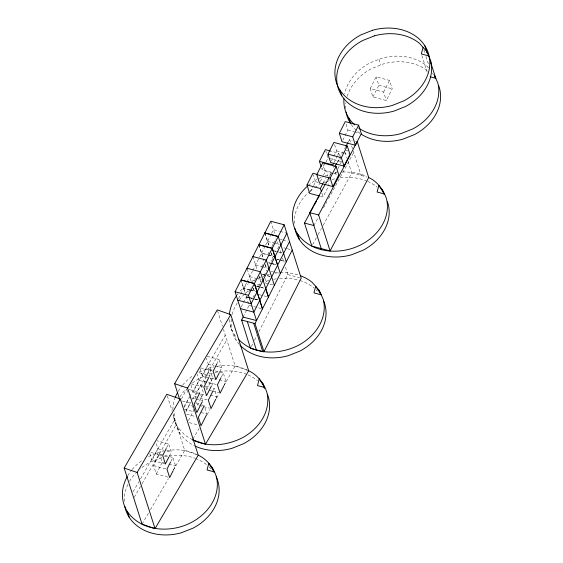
<?xml version="1.0" encoding="UTF-8"?>
<svg xmlns="http://www.w3.org/2000/svg" width="563" height="563" viewBox="0 0 563 563"><rect width="100%" height="100%" fill="white"/><g stroke="black" fill="none" stroke-linecap="round" stroke-linejoin="round"><path stroke-width="0.42" stroke-dasharray="2.81 2.11" d="M181.518 399.019L186.649 388.892M165.388 463.982L151.996 460.435L157.914 448.753L155.965 442.624M167.978 477.157L156.268 474.053L153.579 465.629L159.498 453.94L163.678 455.052M238.55 298.622L243.68 288.488L249.536 290.044M246.524 282.879L243.758 288.333L249.62 289.889M246.918 282.098L252.442 271.197M252.836 270.416L261.514 253.273L267.376 254.828M265.145 246.101L261.598 253.118L267.453 254.666M265.539 245.327L271.106 234.342M271.5 233.561L273.47 229.662L279.332 231.217M184.207 407.443L189.337 397.316M199.886 393.847L193.193 392.073L199.112 380.384L197.156 374.261M209.14 377.822L202.448 376.049L208.366 364.36L206.417 358.237M166.641 447.768L168.618 443.876L156.901 440.773M185.734 412.207L190.864 402.081M195.678 398.921L194.946 396.626L200.864 384.937L205.052 386.042M156.268 474.053L162.186 462.364L159.498 453.94M241.238 307.039L246.369 296.912L248.044 297.355M248.776 292.162L251.182 287.404M254.342 281.176L256.313 277.277M261.443 267.151L262.668 264.737M267.833 254.525L269.41 251.408M271.823 246.657L273.006 244.321M273.4 243.54L275.764 238.867M204.763 383.537L204.031 381.235L209.95 369.553L214.13 370.658M209.021 377.069L209.809 375.507L196.424 371.96M169.329 456.192L171.307 452.3L168.618 443.876M216.699 364.155L219.07 359.483L205.678 355.936M188.422 420.631L193.552 410.497L191.842 405.142M243.096 317.103L249.057 305.336L245.883 295.385M253.026 297.489L254.223 295.132M258.593 286.511L260.972 281.803L259.304 276.37M264.153 275.532L266.932 270.036M271.303 261.408L272.492 259.05M277.658 248.86L278.847 246.51M211.737 390.989L206.72 389.659L212.638 377.97L209.95 369.553M170.913 461.386L172.883 457.487L164.516 455.27M211.709 385.486L212.497 383.931L209.809 375.507M310.473 191.835L313.232 186.381M313.626 185.6L315.604 181.701L313.401 174.811M219.781 371.798L221.759 367.906L219.07 359.483M331.325 172.194L322.12 169.759L325.667 162.742M326.061 161.961L328.039 158.069L325.836 151.18M213.461 390.039L214.25 388.484L211.744 387.816M173.601 469.809L175.572 465.911L172.883 457.487M320.284 181.469L323.042 176.015M323.436 175.241L325.407 171.342L323.211 164.452M221.365 376.992L223.335 373.1L214.967 370.883M331.452 160.99L333.423 157.098M333.817 156.317L336.575 150.863L334.38 143.973M342.811 140.159L347.941 130.032L345.745 123.142M370.229 88.553L376.147 76.864L389.533 80.41L392.221 88.834L386.302 100.524L372.91 96.977L370.229 88.553L383.614 92.1L386.302 100.524M323.148 183.059L325.513 178.387M334 162.545L337.16 156.31M337.554 155.529L338.736 153.192L330.368 150.975M216.15 398.463L216.938 396.908L214.25 388.484M224.053 385.416L226.023 381.517L223.335 373.1M372.91 96.977L378.829 85.287L376.147 76.864M320.558 196.269L323.071 196.937L328.989 185.248M336.294 171.743L335.506 173.298L335.02 171.771M337.87 168.626L339.848 164.734M340.242 163.953L341.424 161.616L339.961 157.021M251.365 346.534L252.949 343.409M254.539 340.277L256.911 335.583M258.896 331.677L287.806 274.582L285.174 266.32M383.614 92.1L389.533 80.41M325.71 183.397L329.066 177.239M329.482 176.472L331.586 172.623M337.04 162.616L342.916 151.848M344.591 148.766L345.436 147.224M348.37 141.841L349.63 139.533L352.171 140.201M313.88 225.552L318.074 217.86M323.535 207.853L326.892 201.695M328.567 198.619L353.754 152.446M361.615 174.516L361.101 175.466L353.24 150.828M325.914 183.827L330.96 174.593M337.68 162.278L339.785 158.435M312.662 244.546L317.708 235.313M318.13 234.546L321.494 228.388M323.169 225.313L351.755 172.989L348.082 161.482M133.086 491.738L138.801 481.851M140.553 478.81L174.826 419.47M183.974 406.592L189.252 397.457M189.689 396.697L225.277 335.084M134.198 497.361L141.665 484.426M142.108 483.666L176.381 424.326M185.966 410.687L190.801 402.32M192.56 399.273L226.833 339.939M142.087 524.223L148.681 512.809M150.434 509.768L168.45 478.578M173.284 470.211L184.706 450.428L173.01 413.784M192.975 439.07L199.133 428.415M207.036 414.727L210.112 409.4M216.706 397.985L218.901 394.184M223.736 385.817L235.158 366.034L223.462 329.39M318.531 178.577L321.529 177.38M325.287 175.895L330.228 173.932L338.469 172.552M323.324 182.996L329.334 180.61M258.389 278.242L262.14 276.75M262.893 276.454L264.392 275.856M257.178 285.047L259.43 284.153M266.186 281.472L268.875 280.402M198.922 372.122L210.618 367.477L213.919 366.928M212.413 373.093L200.717 377.738A48.27 38.854 -17.7 0 0 191.089 384.107M148.47 456.516L160.166 451.871L163.467 451.322M161.961 457.487L150.265 462.124A48.27 38.854 -17.7 0 0 140.025 469.014M217.212 366.372C227.522 364.296 238.712 365.739 248.093 370.412M166.761 450.766C177.268 448.704 188.788 450.083 198.232 455.164L184.706 450.428M342.586 171.856L354.767 172.489L365.936 175.79M378.829 85.287L392.221 88.834M347.941 130.032L353.796 131.58M354.634 131.805L359.658 133.135M355.549 141.102L357.238 141.545M346.104 150.42L347.807 150.87M336.575 150.863L342.438 152.418M343.275 152.636L348.293 153.966M328.876 158.287L341.424 161.616M351.755 172.989L367.02 177.035M325.407 171.342L332.937 173.334M333.775 173.559L338.799 174.889M315.604 181.701L318.109 182.37M280.163 231.435L286.025 232.991M280.346 239.191L282.014 239.634M282.851 239.859L287.876 241.189M267.516 241.428L273.414 242.899M274.209 243.202L279.269 244.455M283.872 247.84L286.377 248.501M287.214 248.726L292.232 250.056M274.427 250.88L276.095 251.323M276.933 251.548L281.957 252.878L276.897 251.626M274.385 250.957L276.06 251.401M268.291 254.891L274.146 256.439M268.206 255.046L274.068 256.594M277.116 259.304L278.784 259.747M279.621 259.965L284.646 261.295M277.073 259.381L280.423 260.268M281.254 260.486L286.278 261.816M268.467 262.647L270.141 263.09M270.979 263.308L275.997 264.638M271.774 263.611L268.424 262.724L270.064 263.245M272.612 263.836L275.954 264.723M270.894 263.47L275.919 264.8M255.595 264.962L261.457 266.51M262.288 266.735L267.312 268.065M287.806 274.582L299.523 277.686M271.113 271.148L272.83 271.514M273.625 271.809L278.685 273.062M262.506 274.413L270.036 276.405M262.471 274.491L270.001 276.482M249.676 276.644L255.539 278.199M256.369 278.418L261.394 279.748M265.159 282.915L272.724 284.829M256.552 286.18L259.895 287.067M260.732 287.285L264.92 288.397M256.51 286.257L259.86 287.144M260.697 287.362L264.877 288.474M250.451 290.107L255.475 291.437M250.373 290.262L255.391 291.592M259.198 294.681L266.771 296.595M249.796 297.644L246.446 296.757L241.07 279.91M250.634 297.862L252.301 298.306M255.651 299.192L258.164 299.861M246.411 296.835L249.754 297.721M250.591 297.947L253.941 298.826M254.772 299.052L258.121 299.938L253.061 298.686M248.881 297.581L252.224 298.467M249.057 305.336L262.442 308.883M208.366 364.36L214.229 365.908M215.059 366.133L221.759 367.906M200.597 367.843L212.314 370.947M212.638 377.97L214.306 378.413M219.331 379.743L226.023 381.517M209.978 378.04L215.84 379.589M204.031 381.235L217.417 384.782M199.112 380.384L212.497 383.931M205.889 386.267L210.907 387.597M191.343 383.875L203.89 387.196M212.575 391.215L219.267 392.981M189.154 389.561L200.034 392.439M210.245 395.135L216.938 396.908M200.724 394.065L205.741 395.395M194.946 396.626L208.331 400.173M191.842 397.978L202.722 400.863L200.519 393.973M195.882 403.404L200.9 404.734M201.737 404.959L204.249 405.62L206.938 414.044L200.245 412.271M199.309 405.487L202.652 406.373M203.489 406.599L209.352 408.147M182.398 401.025L191.603 403.46M184.249 409.224L193.454 411.659M186.613 414.206L194.981 416.423M189.302 422.63L197.669 424.847M157.914 448.753L163.777 450.301M167.12 451.188L171.307 452.3M150.983 452.462L161.862 455.34M162.186 462.364L163.861 462.807M168.879 464.137L175.572 465.911M153.579 465.629L166.965 469.176M235.158 366.034L248.684 370.771M192.539 439.83L184.924 435.178L177.943 427.394A48.27 38.854 -17.7 0 1 173.066 413.925M428.478 67.834L426.733 65.885A48.27 38.854 -17.7 0 0 381.637 58.299L369.933 62.936A48.27 38.854 -17.7 0 0 344.598 93.922M229.373 319.524A48.27 38.854 -17.7 0 0 234.405 334.711L236.727 337.3M432.532 73.338L433.454 74.759M378.948 59.361L380.665 64.759M327.539 175.002L327.976 176.381M207.937 368.547L209.654 373.938M157.485 452.941L159.202 458.331M423.855 49.811L424.917 53.14M425.98 56.469L428.633 64.787M421.884 55.603L427.19 72.24M349.63 139.533L350.665 142.763M351.692 145.986L352.98 150.025M345.189 152.439L347.026 158.189M338.736 153.192L339.714 156.254M332.817 164.882L333.796 167.943M328.236 177.183L329.256 180.392M327.033 179.125L328.743 184.481M321.628 168.224L322.12 169.759M321.846 193.109L323.071 196.937M270.782 221.245L274.941 234.257M277.383 241.914L278.601 245.742M280.163 250.634L281.486 254.765M282.535 258.065L284.118 263.02M264.863 232.927L269.023 245.947M271.218 252.836L272.928 258.192M264.828 233.005L268.98 246.024M271.176 252.914L272.893 258.276M258.91 244.694L263.308 258.473M265.257 264.603L266.728 269.191M258.825 244.849L263.963 260.929M265.222 264.68L266.686 269.276M265.342 278.84L266.109 281.247M252.907 256.538L257.066 269.557M259.261 276.447L260.972 281.803M247.234 268.994L251.147 281.24M253.343 288.129L254.807 292.725M253.308 288.214L254.772 292.802M240.992 280.071L245.637 294.618M234.405 334.711L236.193 340.319M230.309 325.407L232.097 331.023M217.501 310.706L222.427 326.139M200.006 368.392L202.448 376.049M205.741 386.598L206.72 389.659M200.864 384.937L203.553 393.361L197.634 405.043L196.656 401.982M190.998 385.183L193.193 392.073M186.888 389.659L187.866 392.721M177.943 427.394L179.738 433.01M167.31 395.909L171.975 410.533M173.847 418.098L175.642 423.714M149.8 453.546L151.996 460.435M237.058 294.991A48.27 38.854 -17.7 0 1 238.05 293.675M240.218 291.092A48.27 38.854 -17.7 0 1 248.339 283.808M251.781 281.493A48.27 38.854 -17.7 0 1 254.652 279.818M267.08 274.793A48.27 38.854 -17.7 0 1 269.515 274.167M275.307 273.111A48.27 38.854 -17.7 0 1 278.622 272.774M280.318 272.668A48.27 38.854 -17.7 0 1 298.974 275.173M239.352 344.443A48.27 38.854 -17.7 0 1 231.316 319.249M232.216 314.421A48.27 38.854 -17.7 0 1 238.339 301.325M239.338 299.945A48.27 38.854 -17.7 0 1 250.802 288.939M273.78 279.255A48.27 38.854 -17.7 0 1 276.271 278.84M279.586 278.453A48.27 38.854 -17.7 0 1 299.171 280.29M299.973 280.529A48.27 38.854 -17.7 0 1 313.971 287.996M315.963 289.755A48.27 38.854 -17.7 0 1 317.208 291.015M196.114 446.529A48.27 38.854 -17.7 0 1 174.959 411.138M179.984 396.971A48.27 38.854 -17.7 0 1 185.551 389.399M214.848 372.474A48.27 38.854 -17.7 0 1 246.629 374.325M248.121 374.951A48.27 38.854 -17.7 0 1 257.516 380.679M172.848 409.632A48.27 38.854 -17.7 0 1 174.938 398.315M178.189 391.355A48.27 38.854 -17.7 0 1 182.109 385.711M182.644 385.064A48.27 38.854 -17.7 0 1 193.229 375.542M124.212 501.359A48.27 38.854 -17.7 0 1 127.9 484.433M129.532 481.365A48.27 38.854 -17.7 0 1 135.676 473.166M164.396 456.86A48.27 38.854 -17.7 0 1 194.636 458.141M195.41 458.423A48.27 38.854 -17.7 0 1 207.064 465.073M209.049 466.84A48.27 38.854 -17.7 0 1 212.026 470.07M127.738 475.749A48.27 38.854 -17.7 0 1 131.658 470.105M132.192 469.458A48.27 38.854 -17.7 0 1 142.777 459.936M294.266 223.42A48.27 38.854 -17.7 0 1 309.432 191.638M310.079 191.075A48.27 38.854 -17.7 0 1 313.95 188.084M314.626 187.613A48.27 38.854 -17.7 0 1 319.594 184.58M332.022 179.548A48.27 38.854 -17.7 0 1 336.097 178.562M340.249 177.866A48.27 38.854 -17.7 0 1 366.231 180.779M367.723 181.399A48.27 38.854 -17.7 0 1 377.119 187.134M308.292 185.459A48.27 38.854 -17.7 0 1 317.075 179.365M359.694 133.128A48.27 38.854 -17.7 0 1 357.73 131.615M356.393 130.454A48.27 38.854 -17.7 0 1 351.221 124.536M345.717 108.645A48.27 38.854 -17.7 0 1 345.865 102.755M347.216 96.329A48.27 38.854 -17.7 0 1 371.728 68.552L383.424 63.915A48.27 38.854 -17.7 0 1 427.887 70.987"/><path stroke-width="0.84" d="M423.059 47.32L421.349 53.942L428.598 55.864M243.139 317.025L235.074 291.754L240.992 280.071L254.377 283.618L262.442 308.883M166.247 448.549L162.7 455.566L165.388 463.982L168.935 456.973M280.318 273.583L272.295 248.241L258.91 244.694L270.782 221.245L284.174 224.785L301.191 278.129L263.857 351.861L250.472 348.314L241.618 320.03L243.096 317.103L256.524 320.565L248.459 295.301L254.377 283.618M254.462 283.456L272.218 248.396L258.825 244.849L241.07 279.91L254.462 283.456L262.485 308.805M272.295 248.241L284.174 224.785M199.64 393.22L194.115 404.128L196.804 412.545L202.328 401.637M208.627 377.843L203.89 387.196L206.579 395.62L211.315 386.267M319.721 196.051L309.685 193.391L306.997 184.967L312.915 173.284L317.096 174.389M216.699 364.155L213.152 371.172L215.84 379.589L219.387 372.579M321.142 166.69L319.432 161.335L325.351 149.645L330.368 150.975M170.519 462.167L166.965 469.176L169.653 477.6L173.207 470.584M257.066 292.035L251.147 303.724L237.762 300.178M257.15 291.88L274.906 256.819M274.983 256.665L286.863 233.209M316.8 174.607L322.726 162.918L336.111 166.465L338.799 174.889L332.881 186.578L319.488 183.031L316.8 174.607L330.192 178.154L332.881 186.578M327.976 154.128L333.894 142.439L347.28 145.986L349.968 154.41L344.049 166.099L330.657 162.552L327.976 154.128L341.361 157.675L344.049 166.099M339.334 133.297L345.253 121.608L358.638 125.155L361.326 133.579L355.408 145.261L342.022 141.714L339.334 133.297L352.719 136.844L355.408 145.261M203.855 406.402L198.331 417.31L201.019 425.734L206.544 414.825M213.067 390.821L208.331 400.173L211.019 408.59L215.756 399.244M289.544 241.633L253.836 312.148L240.45 308.601M220.97 377.773L217.417 384.782L220.105 393.206L223.652 386.197M321.36 191.575L320.382 188.514L322.747 183.841M333.606 163.319L332.817 164.882L319.432 161.335M263.97 351.629L255.011 323.556L292.232 250.056M330.192 178.154L336.111 166.465M341.361 157.675L347.28 145.986M352.719 136.844L358.638 125.155M309.939 213.06L304.477 223.068L311.825 246.087L330.087 250.922L318.623 214.989L357.238 141.545L368.709 177.479C377.393 181.603 383.368 189.654 386.408 198.605A48.27 38.854 -17.7 0 1 361.333 244.581C340.932 255.25 311.712 253.92 297.546 233.849A48.27 38.854 -17.7 0 1 307.637 186.022M330.087 250.922L368.709 177.479M320.783 249.388L321.227 248.572L309.756 212.638L325.287 184.164M334.943 166.465L336.618 163.39M345.851 146.457L347.955 142.608M310.783 211.526L313.302 206.91M314.147 205.368L316.666 200.752M317.504 199.211L318.771 196.902M198.232 455.164L155.036 528.601L142.087 524.223L124.17 468.071L166.789 394.283L180.315 399.019L198.232 455.164C207.085 459.324 213.278 467.41 216.347 476.544A48.27 38.854 -17.7 0 1 191.272 522.52C170.878 533.189 141.658 531.859 127.491 511.788A48.27 38.854 -17.7 0 1 127.301 476.509M179.548 399.118L174.621 383.685L217.241 309.889L230.767 314.626L248.684 370.771C257.537 374.93 263.73 383.016 266.799 392.151A48.27 38.854 -17.7 0 1 241.724 438.127C226.607 445.579 207.895 447.599 192.539 439.83L205.488 444.214L248.684 370.771M155.036 528.601L137.119 472.456L180.315 399.019M205.488 444.214L187.57 388.062L230.767 314.626M241.618 320.03L255.011 323.556M430.132 76.828L435.762 78.32L437.81 82.972A48.27 38.854 -17.7 0 1 412.735 128.948L401.039 133.586A48.27 38.854 -17.7 0 1 358.589 127.998M306.997 184.967L320.382 188.514M309.756 212.638L318.623 214.989M304.477 223.068L313.88 225.552M264.863 232.927L278.256 236.474L286.278 261.816M264.828 233.005L278.213 236.551M252.907 256.538L266.299 260.085L274.357 285.35M246.988 268.227L260.38 271.774L268.438 297.039M235.074 291.754L248.459 295.301M174.621 383.685L187.57 388.062M124.17 468.071L137.119 472.456M238.48 339.25C253.505 355.415 279.572 354.887 298.186 345.436A48.27 38.854 -17.7 0 0 323.261 299.46L319.214 290.311L312.184 282.38A48.27 38.854 -17.7 0 0 300.529 275.729M434.84 76.899L435.762 78.32L430.456 61.684M434.432 75.315L435.762 78.32M424.755 45.596L427.085 52.887M382.354 189.45L383.853 194.136M339.996 90.143L341.79 95.759M348.954 118.216L350.749 123.832M319.214 290.311L320.206 293.436M297.546 233.849L299.34 239.465M272.218 248.396L277.594 265.243M265.715 288.692L268.403 297.116M253.779 323.493L262.745 351.565M247.403 321.797L256.362 349.876M262.752 383.002L264.497 388.463M212.3 467.389L213.799 472.075M127.491 511.788L129.286 517.404M229.444 314.428A48.27 38.854 -17.7 0 1 236.551 295.709M323.718 301.057A48.27 38.854 -17.7 0 1 299.973 351.052L288.277 355.696A48.27 38.854 -17.7 0 1 239.944 345.091M175.227 397.534A48.27 38.854 -17.7 0 1 177.338 392.883M267.573 394.543A48.27 38.854 -17.7 0 1 243.519 443.743L231.815 448.38A48.27 38.854 -17.7 0 1 196.114 446.529M216.122 476.579A48.27 38.854 -17.7 0 1 193.067 528.136L181.363 532.774A48.27 38.854 -17.7 0 1 124.81 506.461M387.464 201.793A48.27 38.854 -17.7 0 1 363.121 250.197L351.425 254.835A48.27 38.854 -17.7 0 1 294.871 228.522M354.599 124.838A48.27 38.854 -17.7 0 1 343.93 98.729M438.584 85.358A48.27 38.854 -17.7 0 1 414.53 134.557L402.834 139.202A48.27 38.854 -17.7 0 1 361.08 134.078M350.292 123.114A48.27 38.854 -17.7 0 1 346.118 112.051M208.76 463.349L207.057 469.978L214.299 471.893L208.76 463.349M259.212 378.962L257.509 385.585L264.751 387.499L259.212 378.962M315.674 286.271L313.971 292.894L321.213 294.815L315.674 286.271M378.822 185.41L377.111 192.032L384.36 193.954L378.822 185.41M372.671 30.226L360.974 34.864A48.27 38.854 -17.7 0 0 337.568 85.646A48.27 38.854 -17.7 0 0 392.08 105.513L403.777 100.876A48.27 38.854 -17.7 0 0 427.19 50.093A48.27 38.854 -17.7 0 0 372.671 30.226M374.465 35.842L362.769 40.48A48.27 38.854 -17.7 0 0 339.355 91.255A48.27 38.854 -17.7 0 0 393.868 111.129L405.571 106.484A48.27 38.854 -17.7 0 0 430.646 60.508L426.55 51.212L419.569 43.428A48.27 38.854 -17.7 0 0 374.465 35.842"/></g></svg>
